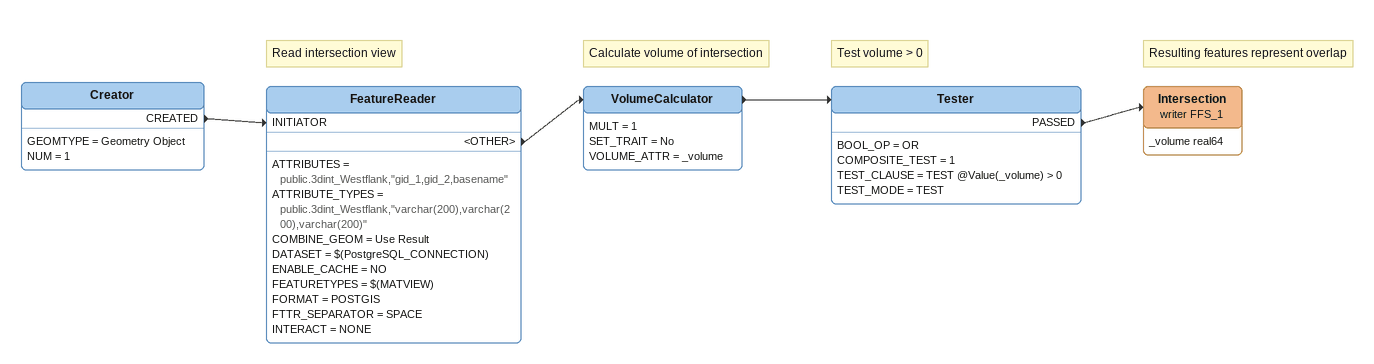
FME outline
Creator
    GEOMTYPE = Geometry Object
    NUM = 1
    CREATED -> FeatureReader [INITIATOR]
Note: Read intersection view
FeatureReader
    ATTRIBUTES = public.3dint_Westflank,"gid_1,gid_2,basename"
    ATTRIBUTE_TYPES = public.3dint_Westflank,"varchar(200),varchar(200),varchar(200)"
    COMBINE_GEOM = Use Result
    DATASET = $(PostgreSQL_CONNECTION)
    ENABLE_CACHE = NO
    FEATURETYPES = $(MATVIEW)
    FORMAT = POSTGIS
    FTTR_SEPARATOR = SPACE
    INTERACT = NONE
    <OTHER> -> VolumeCalculator
Note: Calculate volume of intersection
VolumeCalculator
    MULT = 1
    SET_TRAIT = No
    VOLUME_ATTR = _volume
    -> Tester
Note: Test volume > 0
Tester
    BOOL_OP = OR
    COMPOSITE_TEST = 1
    TEST_CLAUSE = TEST @Value(_volume) > 0
    TEST_MODE = TEST
    PASSED -> Intersection (writer FFS_1)
Note: Resulting features represent overlap
Intersection (writer FFS_1)
    attributes: _volume real64
